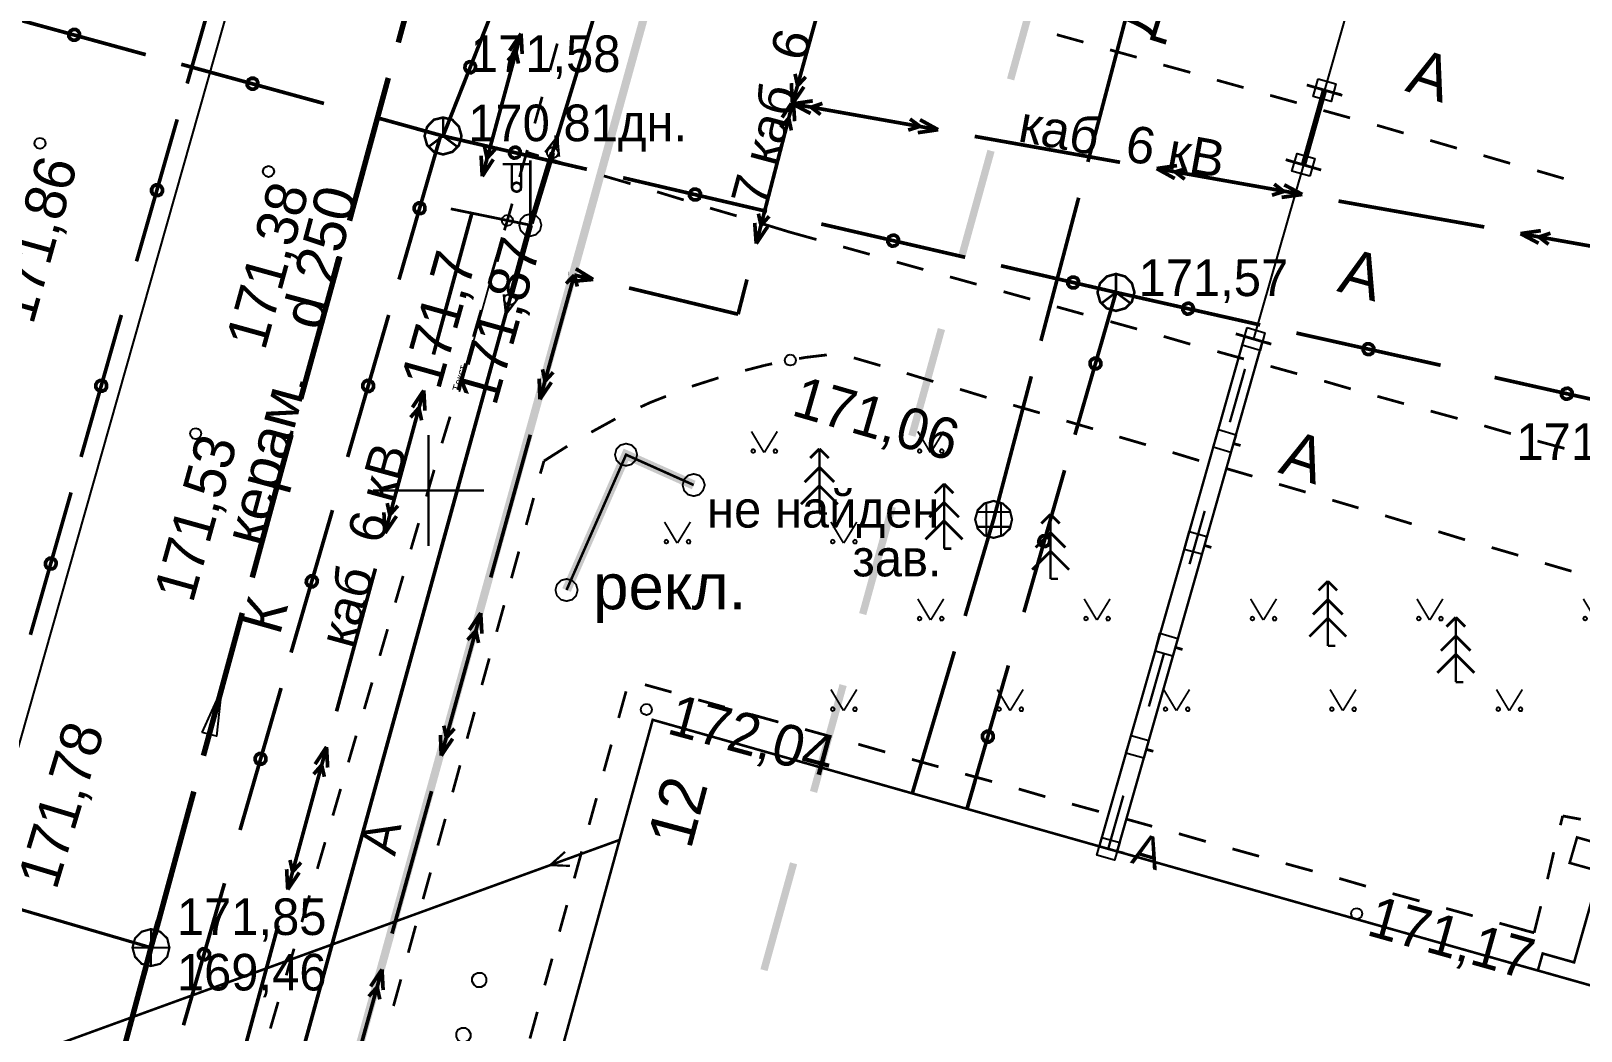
# Model space of a CAD drawing. Extents: x -2634 to -2115, y -2142 to -1393.
# Drawn here: x -2460.75 to -2418.83, y -1764.62 to -1737.57 of the extents above; entities that cross this region are included whole.
import ezdxf

# ---------------------------------------------------------------- set-up
doc = ezdxf.new("R2010")
doc.units = 0
doc.header["$MEASUREMENT"] = 0
for name, color, linetype in [('500_Дополн-Бордюры__п', 7, 'Continuous'), ('500_Дороги-Проезжие_ч', 7, 'Continuous'), ('500_Линии_-Линии_связ', 7, 'Continuous'), ('500_Линии_-ЛЭП_кабель', 7, 'Continuous'), ('500_Линии_-ЛЭП_провод', 7, 'Continuous'), ('500_Линии_-Смотровые_', 7, 'Continuous'), ('500_Линии_-Фонари_час', 7, 'Continuous'), ('500_Линии_-Электрокаб', 7, 'Continuous'), ('500_Объект-Опоры', 7, 'Continuous'), ('500_Огражд-Ограждения', 7, 'Continuous'), ('500_Растит-Газоны__са', 7, 'Continuous'), ('500_Растит-Лес_и_лесо', 7, 'Continuous'), ('500_Рельеф-Высотные_о', 7, 'Continuous'), ('500_Сооруж-Памятники_', 7, 'Continuous'), ('500_Строен-Здания', 7, 'Continuous'), ('500_Строен-Отмостка_з', 7, 'Continuous'), ('500_Трубоп-Канализаци', 7, 'Continuous'), ('500_Трубоп-Смотровые_', 7, 'Continuous'), ('500_Улицы-Улицы_и_их', 7, 'Continuous'), ('ЗАЯВКИ-Условные_з', 7, 'Continuous'), ('Красные_ли-Красные_ли', 7, 'Continuous'), ('Красные_ли-Линии_регу', 7, 'Continuous')]:
    doc.layers.add(name, color=color, linetype=linetype)
doc.styles.add('TARIAL', font='Arial')

# ---------------------------------------------------------------- blocks, each defined once
blk = doc.blocks.new('block_25')
at = {"layer": '500_Растит-Газоны__са', "color": 0, "const_width": 0.05}
for points in [[(2.35, 3.02), (2.69, 2.45)], [(2.7, 2.45), (3.05, 3.02)], [(0, 0.57), (0.34, 0)], [(0.35, 0), (0.7, 0.57)]]:
    blk.add_lwpolyline(points, dxfattribs=at)
for points in [[(2.4, 2.54), (2.42, 2.53), (2.44, 2.51), (2.45, 2.49), (2.44, 2.46), (2.42, 2.45), (2.4, 2.44), (2.37, 2.45), (2.36, 2.46), (2.35, 2.49), (2.36, 2.51), (2.37, 2.53)], [(3, 2.54), (3.02, 2.53), (3.04, 2.51), (3.05, 2.49), (3.04, 2.46), (3.02, 2.44), (3, 2.44), (2.97, 2.44), (2.96, 2.46), (2.95, 2.49), (2.96, 2.51), (2.97, 2.53)], [(0.05, 0.09), (0.07, 0.08), (0.09, 0.06), (0.1, 0.04), (0.09, 0.01), (0.07, 0), (0.05, -0.01), (0.02, 0), (0.01, 0.01), (0, 0.04), (0.01, 0.06), (0.02, 0.08)], [(0.65, 0.09), (0.68, 0.08), (0.69, 0.06), (0.7, 0.04), (0.69, 0.01), (0.68, -0.01), (0.65, -0.01), (0.63, -0.01), (0.61, 0.01), (0.6, 0.04), (0.61, 0.06), (0.63, 0.08)]]:
    blk.add_lwpolyline(points, close=True, dxfattribs=at)

msp = doc.modelspace()

# ---------------------------------------------------------------- linework, layer by layer
at = {"layer": '500_Дополн-Бордюры__п', "color": 1}
for points, const_width in [([(-2446.52, -1737.91), (-2446.72, -1738.63)], 0.075), ([(-2432.29, -1737.87), (-2433.01, -1737.67)], 0.075), ([(-2430.85, -1738.28), (-2431.57, -1738.08)], 0.075), ([(-2429.4, -1738.69), (-2430.13, -1738.49)], 0.075), ([(-2427.96, -1739.1), (-2428.68, -1738.9)], 0.075), ([(-2426.52, -1739.51), (-2427.24, -1739.31)], 0.075), ([(-2446.93, -1739.35), (-2447.13, -1740.07)], 0.075), ([(-2425.08, -1739.92), (-2425.8, -1739.72)], 0.075), ([(-2423.63, -1740.33), (-2424.35, -1740.12)], 0.075), ([(-2422.19, -1740.74), (-2422.91, -1740.53)], 0.075), ([(-2447.33, -1740.79), (-2447.54, -1741.52)], 0.075), ([(-2447.35, -1740.85), (-2447.02, -1740.95)], 0.075), ([(-2420.75, -1741.15), (-2421.47, -1740.94)], 0.075), ([(-2445.97, -1741.27), (-2446.69, -1741.05)], 0.075), ([(-2419.3, -1741.56), (-2420.02, -1741.35)], 0.075), ([(-2444.54, -1741.7), (-2445.26, -1741.49)], 0.075), ([(-2447.74, -1742.24), (-2447.87, -1742.69)], 0.075), ([(-2443.1, -1742.14), (-2443.82, -1741.92)], 0.075), ([(-2441.67, -1742.57), (-2442.39, -1742.36)], 0.075), ([(-2447.87, -1742.69), (-2447.95, -1742.96)], 0.075), ([(-2440.23, -1743.01), (-2440.95, -1742.79)], 0.075), ([(-2440.23, -1743.01), (-2439.51, -1743.21)], 0.075), ([(-2438.79, -1743.41), (-2438.07, -1743.61)], 0.075), ([(-2448.16, -1743.68), (-2448.37, -1744.4)], 0.075), ([(-2437.34, -1743.82), (-2436.62, -1744.02)], 0.075), ([(-2435.9, -1744.22), (-2435.18, -1744.42)], 0.075), ([(-2434.45, -1744.62), (-2433.73, -1744.82)], 0.075), ([(-2448.58, -1745.12), (-2448.79, -1745.84)], 0.075), ([(-2433.01, -1745.03), (-2432.29, -1745.23)], 0.075), ([(-2431.56, -1745.43), (-2430.84, -1745.63)], 0.075), ([(-2430.12, -1745.83), (-2429.4, -1746.04)], 0.075), ([(-2439.98, -1746.43), (-2439.82, -1746.4)], 0.075), ([(-2439.82, -1746.4), (-2439.23, -1746.33)], 0.075), ([(-2438.5, -1746.41), (-2437.78, -1746.62)], 0.075), ([(-2428.67, -1746.24), (-2427.95, -1746.44)], 0.075), ([(-2449, -1746.56), (-2449.21, -1747.28)], 0.075), ([(-2441.44, -1746.75), (-2440.9, -1746.61)], 0.075), ([(-2440.9, -1746.61), (-2440.71, -1746.57)], 0.075), ([(-2437.07, -1746.83), (-2436.35, -1747.05)], 0.075), ([(-2427.23, -1746.64), (-2426.51, -1746.84)], 0.075), ([(-2442.88, -1747.18), (-2442.16, -1746.95)], 0.075), ([(-2435.63, -1747.26), (-2434.91, -1747.48)], 0.075), ([(-2425.78, -1747.04), (-2425.06, -1747.25)], 0.075), ([(-2444.27, -1747.74), (-2444.01, -1747.62)], 0.075), ([(-2444.01, -1747.62), (-2443.58, -1747.45)], 0.075), ([(-2434.19, -1747.69), (-2433.47, -1747.9)], 0.075), ([(-2424.34, -1747.45), (-2423.62, -1747.65)], 0.075), ([(-2449.42, -1748), (-2449.64, -1748.72)], 0.075), ([(-2445.6, -1748.42), (-2445, -1748.09)], 0.075), ([(-2445, -1748.09), (-2444.95, -1748.06)], 0.075), ([(-2422.9, -1747.85), (-2422.17, -1748.05)], 0.075), ([(-2432.75, -1748.12), (-2432.03, -1748.33)], 0.075), ([(-2421.45, -1748.25), (-2420.73, -1748.46)], 0.075), ([(-2446.88, -1749.2), (-2446.25, -1748.8)], 0.075), ([(-2431.32, -1748.55), (-2430.6, -1748.76)], 0.075), ([(-2420.01, -1748.66), (-2419.28, -1748.86)], 0.075), ([(-2446.88, -1749.2), (-2446.98, -1749.54)], 0.075), ([(-2446.96, -1749.48), (-2446.88, -1749.2)], 0.075), ([(-2446.27, -1752.69), (-2444.66, -1749.03), (-2442.83, -1749.85)], 0.07), ([(-2429.88, -1748.97), (-2429.16, -1749.19)], 0.075), ([(-2449.85, -1749.44), (-2450.06, -1750.16)], 0.075), ([(-2428.44, -1749.4), (-2427.72, -1749.61)], 0.075), ([(-2447.36, -1750.93), (-2447.16, -1750.2)], 0.075), ([(-2427, -1749.83), (-2426.28, -1750.04)], 0.075), ([(-2425.56, -1750.26), (-2424.85, -1750.47)], 0.075), ([(-2450.27, -1750.88), (-2450.48, -1751.59)], 0.075), ([(-2424.13, -1750.68), (-2423.41, -1750.9)], 0.075), ([(-2422.69, -1751.11), (-2421.97, -1751.33)], 0.075), ([(-2447.76, -1752.37), (-2447.56, -1751.65)], 0.075), ([(-2421.25, -1751.54), (-2420.53, -1751.75)], 0.075), ([(-2450.69, -1752.31), (-2450.9, -1753.03)], 0.075), ([(-2419.81, -1751.97), (-2419.09, -1752.18)], 0.075), ([(-2448.16, -1753.82), (-2447.96, -1753.1)], 0.075), ([(-2451.11, -1753.75), (-2451.32, -1754.47)], 0.075), ([(-2448.56, -1755.26), (-2448.36, -1754.54)], 0.075), ([(-2451.53, -1755.19), (-2451.74, -1755.91)], 0.075), ([(-2444.86, -1756.15), (-2444.66, -1755.43)], 0.075), ([(-2444.15, -1755.25), (-2443.43, -1755.45)], 0.075), ([(-2442.71, -1755.66), (-2441.99, -1755.86)], 0.075), ([(-2448.96, -1756.71), (-2448.76, -1755.99)], 0.075), ([(-2441.26, -1756.06), (-2440.54, -1756.26)], 0.075), ([(-2439.82, -1756.46), (-2439.1, -1756.66)], 0.075), ([(-2451.96, -1756.63), (-2452.17, -1757.35)], 0.075), ([(-2445.26, -1757.59), (-2445.06, -1756.87)], 0.075), ([(-2438.38, -1756.86), (-2437.65, -1757.07)], 0.075), ([(-2436.93, -1757.27), (-2436.21, -1757.47)], 0.075), ([(-2449.35, -1758.16), (-2449.15, -1757.43)], 0.075), ([(-2435.49, -1757.67), (-2434.76, -1757.87)], 0.075), ([(-2452.38, -1758.07), (-2452.59, -1758.79)], 0.075), ([(-2434.04, -1758.07), (-2433.32, -1758.28)], 0.075), ([(-2445.66, -1759.04), (-2445.46, -1758.32)], 0.075), ([(-2432.6, -1758.48), (-2431.87, -1758.68)], 0.075), ([(-2449.75, -1759.6), (-2449.55, -1758.88)], 0.075), ([(-2431.15, -1758.88), (-2430.43, -1759.08)], 0.075), ([(-2419.39, -1759.05), (-2419.33, -1758.8)], 0.075), ([(-2419.33, -1758.8), (-2418.84, -1758.89)], 0.075), ([(-2429.71, -1759.28), (-2428.98, -1759.49)], 0.075), ([(-2452.8, -1759.51), (-2453.01, -1760.23)], 0.075), ([(-2446.06, -1760.49), (-2445.86, -1759.76)], 0.075), ([(-2428.26, -1759.69), (-2427.54, -1759.89)], 0.075), ([(-2419.74, -1760.51), (-2419.57, -1759.78)], 0.075), ([(-2426.82, -1760.09), (-2426.09, -1760.29)], 0.075), ([(-2450.15, -1761.05), (-2449.95, -1760.33)], 0.075), ([(-2425.37, -1760.49), (-2424.65, -1760.7)], 0.075), ([(-2453.22, -1760.95), (-2453.43, -1761.67)], 0.075), ([(-2423.93, -1760.9), (-2423.2, -1761.1)], 0.075), ([(-2446.46, -1761.93), (-2446.26, -1761.21)], 0.075), ([(-2422.48, -1761.3), (-2421.76, -1761.5)], 0.075), ([(-2420.1, -1761.96), (-2419.92, -1761.24)], 0.075), ([(-2450.55, -1762.5), (-2450.35, -1761.77)], 0.075), ([(-2421.04, -1761.7), (-2420.32, -1761.9)], 0.075), ([(-2420.1, -1761.96), (-2420.44, -1761.87)], 0.075), ([(-2453.64, -1762.39), (-2453.85, -1763.11)], 0.075), ([(-2446.86, -1763.38), (-2446.66, -1762.66)], 0.075), ([(-2450.95, -1763.94), (-2450.75, -1763.22)], 0.075), ([(-2454.07, -1763.83), (-2454.28, -1764.55)], 0.075), ([(-2447.26, -1764.82), (-2447.06, -1764.1)], 0.075)]:
    msp.add_lwpolyline(points, dxfattribs=dict(at, const_width=const_width))
at = {"layer": '500_Линии_-Линии_связ', "color": 6}
for points in [[(-2437.24, -1710.07), (-2447.25, -1742.82)], [(-2447.25, -1742.82), (-2457.39, -1779.61)]]:
    msp.add_lwpolyline(points, dxfattribs=at)
at = {"layer": '500_Линии_-Линии_связ', "color": 0}
for points, const_width in [([(-2455.43, -1735.15), (-2456.53, -1738.99)], 0.1), ([(-2449.61, -1740.41), (-2448.14, -1736.69)], 0.1), ([(-2461.51, -1737.15), (-2457.65, -1738.21)], 0.1), ([(-2456.69, -1738.47), (-2452.83, -1739.53)], 0.1), ([(-2456.8, -1739.96), (-2457.9, -1743.8)], 0.1), ([(-2451.38, -1739.92), (-2449.61, -1740.41)], 0.1), ([(-2449.69, -1740.45), (-2450.8, -1744.29)], 0.1), ([(-2449.61, -1740.41), (-2450.34, -1740.21)], 0.1), ([(-2449.61, -1740.41), (-2445.72, -1741.31)], 0.1), ([(-2447.23, -1742.77), (-2446.65, -1740.86)], 0.15), ([(-2444.74, -1741.54), (-2440.85, -1742.45)], 0.1), ([(-2447.25, -1742.82), (-2447.78, -1744.75)], 0.15), ([(-2439.38, -1742.79), (-2435.49, -1743.69)], 0.1), ([(-2434.52, -1743.92), (-2431.41, -1744.64)], 0.1), ([(-2431.41, -1744.64), (-2432.52, -1748.49)], 0.1), ([(-2431.41, -1744.64), (-2432.14, -1744.47)], 0.1), ([(-2431.41, -1744.64), (-2427.51, -1745.52)], 0.1), ([(-2458.31, -1745.25), (-2459.4, -1749.09)], 0.1), ([(-2451.08, -1745.25), (-2452.19, -1749.09)], 0.1), ([(-2426.53, -1745.74), (-2422.63, -1746.61)], 0.1), ([(-2421.17, -1746.94), (-2417.26, -1747.82)], 0.1), ([(-2432.8, -1749.45), (-2433.9, -1753.29)], 0.1), ([(-2459.67, -1750.05), (-2460.77, -1753.9)], 0.1), ([(-2452.6, -1750.53), (-2453.72, -1754.38)], 0.1), ([(-2434.32, -1754.73), (-2435.43, -1758.57)], 0.1), ([(-2453.99, -1755.34), (-2455.1, -1759.18)], 0.1), ([(-2435.44, -1758.61), (-2435.23, -1757.89)], 0.1), ([(-2455.52, -1760.62), (-2456.63, -1764.46)], 0.1)]:
    msp.add_lwpolyline(points, dxfattribs=dict(at, const_width=const_width))
at = {"layer": '500_Линии_-Линии_связ', "color": 0, "const_width": 0.1}
for points in [[(-2459.54, -1737.53), (-2459.48, -1737.57), (-2459.44, -1737.64), (-2459.44, -1737.72), (-2459.48, -1737.78), (-2459.55, -1737.82), (-2459.62, -1737.82), (-2459.69, -1737.78), (-2459.73, -1737.72), (-2459.73, -1737.64), (-2459.69, -1737.57), (-2459.62, -1737.53)], [(-2449.01, -1738.49), (-2448.97, -1738.43), (-2448.9, -1738.4), (-2448.82, -1738.41), (-2448.76, -1738.45), (-2448.73, -1738.52), (-2448.74, -1738.6), (-2448.78, -1738.66), (-2448.85, -1738.7), (-2448.93, -1738.69), (-2448.99, -1738.64), (-2449.02, -1738.57)], [(-2454.72, -1738.85), (-2454.65, -1738.89), (-2454.62, -1738.96), (-2454.62, -1739.04), (-2454.65, -1739.1), (-2454.72, -1739.14), (-2454.8, -1739.14), (-2454.87, -1739.1), (-2454.91, -1739.04), (-2454.91, -1738.96), (-2454.87, -1738.89), (-2454.8, -1738.85)], [(-2447.63, -1740.71), (-2447.56, -1740.75), (-2447.52, -1740.82), (-2447.52, -1740.89), (-2447.55, -1740.96), (-2447.62, -1741), (-2447.7, -1741.01), (-2447.77, -1740.97), (-2447.81, -1740.9), (-2447.81, -1740.83), (-2447.77, -1740.76), (-2447.71, -1740.72)], [(-2457.2, -1741.92), (-2457.24, -1741.99), (-2457.31, -1742.02), (-2457.39, -1742.02), (-2457.46, -1741.98), (-2457.49, -1741.92), (-2457.49, -1741.84), (-2457.45, -1741.77), (-2457.38, -1741.73), (-2457.31, -1741.73), (-2457.24, -1741.77), (-2457.2, -1741.84)], [(-2450.1, -1742.41), (-2450.14, -1742.48), (-2450.21, -1742.51), (-2450.28, -1742.51), (-2450.35, -1742.47), (-2450.39, -1742.4), (-2450.39, -1742.33), (-2450.35, -1742.26), (-2450.28, -1742.22), (-2450.2, -1742.22), (-2450.13, -1742.26), (-2450.1, -1742.33)], [(-2442.76, -1741.85), (-2442.69, -1741.88), (-2442.65, -1741.95), (-2442.65, -1742.03), (-2442.68, -1742.1), (-2442.75, -1742.14), (-2442.83, -1742.14), (-2442.9, -1742.1), (-2442.94, -1742.04), (-2442.94, -1741.96), (-2442.9, -1741.89), (-2442.84, -1741.85)], [(-2437.4, -1743.09), (-2437.33, -1743.13), (-2437.29, -1743.2), (-2437.29, -1743.27), (-2437.33, -1743.34), (-2437.39, -1743.38), (-2437.47, -1743.39), (-2437.54, -1743.35), (-2437.58, -1743.28), (-2437.58, -1743.21), (-2437.55, -1743.14), (-2437.48, -1743.1)], [(-2432.53, -1744.23), (-2432.46, -1744.26), (-2432.42, -1744.33), (-2432.42, -1744.41), (-2432.46, -1744.48), (-2432.52, -1744.52), (-2432.6, -1744.52), (-2432.67, -1744.48), (-2432.71, -1744.42), (-2432.71, -1744.34), (-2432.68, -1744.27), (-2432.61, -1744.23)], [(-2429.43, -1744.93), (-2429.36, -1744.97), (-2429.32, -1745.04), (-2429.31, -1745.11), (-2429.35, -1745.18), (-2429.42, -1745.22), (-2429.49, -1745.23), (-2429.56, -1745.19), (-2429.6, -1745.12), (-2429.61, -1745.05), (-2429.57, -1744.98), (-2429.5, -1744.94)], [(-2424.55, -1746.03), (-2424.48, -1746.07), (-2424.44, -1746.13), (-2424.44, -1746.21), (-2424.47, -1746.28), (-2424.54, -1746.32), (-2424.61, -1746.32), (-2424.68, -1746.29), (-2424.72, -1746.22), (-2424.73, -1746.14), (-2424.69, -1746.07), (-2424.63, -1746.03)], [(-2431.82, -1746.61), (-2431.86, -1746.67), (-2431.93, -1746.71), (-2432.01, -1746.71), (-2432.07, -1746.67), (-2432.11, -1746.6), (-2432.11, -1746.52), (-2432.07, -1746.46), (-2432, -1746.42), (-2431.92, -1746.42), (-2431.86, -1746.46), (-2431.82, -1746.53)], [(-2458.71, -1747.21), (-2458.75, -1747.28), (-2458.82, -1747.31), (-2458.89, -1747.31), (-2458.96, -1747.27), (-2459, -1747.21), (-2459, -1747.13), (-2458.96, -1747.06), (-2458.89, -1747.02), (-2458.81, -1747.02), (-2458.74, -1747.06), (-2458.71, -1747.13)], [(-2451.49, -1747.21), (-2451.53, -1747.28), (-2451.6, -1747.32), (-2451.67, -1747.31), (-2451.74, -1747.27), (-2451.78, -1747.21), (-2451.78, -1747.13), (-2451.74, -1747.06), (-2451.67, -1747.02), (-2451.59, -1747.03), (-2451.52, -1747.07), (-2451.49, -1747.13)], [(-2419.18, -1747.23), (-2419.11, -1747.27), (-2419.07, -1747.34), (-2419.07, -1747.41), (-2419.1, -1747.48), (-2419.17, -1747.52), (-2419.25, -1747.53), (-2419.32, -1747.49), (-2419.36, -1747.43), (-2419.36, -1747.35), (-2419.33, -1747.28), (-2419.26, -1747.24)], [(-2433.21, -1751.41), (-2433.25, -1751.48), (-2433.31, -1751.51), (-2433.39, -1751.51), (-2433.46, -1751.47), (-2433.5, -1751.4), (-2433.49, -1751.33), (-2433.45, -1751.26), (-2433.39, -1751.22), (-2433.31, -1751.22), (-2433.24, -1751.26), (-2433.2, -1751.33)], [(-2460.08, -1752.02), (-2460.12, -1752.09), (-2460.18, -1752.12), (-2460.26, -1752.12), (-2460.33, -1752.08), (-2460.36, -1752.02), (-2460.36, -1751.94), (-2460.32, -1751.87), (-2460.26, -1751.83), (-2460.18, -1751.83), (-2460.11, -1751.87), (-2460.07, -1751.94)], [(-2453.02, -1752.5), (-2453.06, -1752.56), (-2453.12, -1752.6), (-2453.2, -1752.6), (-2453.27, -1752.56), (-2453.31, -1752.49), (-2453.3, -1752.41), (-2453.26, -1752.35), (-2453.2, -1752.31), (-2453.12, -1752.31), (-2453.05, -1752.35), (-2453.01, -1752.42)], [(-2434.73, -1756.69), (-2434.77, -1756.76), (-2434.84, -1756.8), (-2434.91, -1756.8), (-2434.98, -1756.76), (-2435.02, -1756.69), (-2435.02, -1756.61), (-2434.98, -1756.55), (-2434.91, -1756.51), (-2434.83, -1756.51), (-2434.76, -1756.55), (-2434.73, -1756.62)], [(-2454.4, -1757.3), (-2454.45, -1757.37), (-2454.51, -1757.4), (-2454.59, -1757.4), (-2454.66, -1757.36), (-2454.69, -1757.29), (-2454.69, -1757.22), (-2454.65, -1757.15), (-2454.58, -1757.11), (-2454.51, -1757.11), (-2454.44, -1757.15), (-2454.4, -1757.22)], [(-2455.93, -1762.58), (-2455.97, -1762.65), (-2456.04, -1762.69), (-2456.12, -1762.68), (-2456.19, -1762.64), (-2456.22, -1762.58), (-2456.22, -1762.5), (-2456.18, -1762.43), (-2456.11, -1762.39), (-2456.04, -1762.4), (-2455.97, -1762.44), (-2455.93, -1762.5)]]:
    msp.add_lwpolyline(points, close=True, dxfattribs=at)
at = {"layer": '500_Линии_-Линии_связ', "color": 0}
for points in [[(-2446.79, -1740.82), (-2446.75, -1740.75), (-2446.68, -1740.71), (-2446.6, -1740.72), (-2446.54, -1740.76), (-2446.5, -1740.83), (-2446.5, -1740.9), (-2446.54, -1740.97), (-2446.61, -1741.01), (-2446.69, -1741), (-2446.76, -1740.96), (-2446.79, -1740.89)], [(-2447.64, -1744.88), (-2447.69, -1744.94), (-2447.76, -1744.98), (-2447.84, -1744.98), (-2447.91, -1744.94), (-2447.96, -1744.87), (-2447.96, -1744.79), (-2447.92, -1744.72), (-2447.84, -1744.69), (-2447.76, -1744.69), (-2447.69, -1744.73), (-2447.65, -1744.8)]]:
    msp.add_lwpolyline(points, close=True, dxfattribs=at)
at = {"layer": '500_Линии_-ЛЭП_кабель', "color": 2, "const_width": 0.1}
for points in [[(-2447.25, -1742.82), (-2437.24, -1710.07)], [(-2447.25, -1742.82), (-2457.39, -1779.61)]]:
    msp.add_lwpolyline(points, dxfattribs=at)
at = {"layer": '500_Линии_-ЛЭП_кабель', "color": 0, "const_width": 0.06}
for points in [[(-2447.25, -1742.82), (-2446.52, -1740.43)], [(-2446.85, -1740.85), (-2446.52, -1740.43)], [(-2446.47, -1740.97), (-2446.52, -1740.43)], [(-2447.25, -1742.82), (-2447.91, -1745.23)], [(-2447.97, -1744.69), (-2447.91, -1745.23)], [(-2447.58, -1744.8), (-2447.91, -1745.23)]]:
    msp.add_lwpolyline(points, dxfattribs=at)
at = {"layer": '500_Линии_-ЛЭП_провод', "color": 253, "const_width": 0.07}
msp.add_lwpolyline([(-2481.79, -1772.89), (-2444.84, -1759.45)], dxfattribs=at)
at = {"layer": '500_Линии_-ЛЭП_провод', "color": 0, "const_width": 0.06}
for points in [[(-2444.84, -1759.45), (-2446.71, -1760.13)], [(-2446.31, -1759.77), (-2446.71, -1760.13)], [(-2446.18, -1760.15), (-2446.71, -1760.13)]]:
    msp.add_lwpolyline(points, dxfattribs=at)
at = {"layer": '500_Линии_-Смотровые_', "color": 0, "const_width": 0.07}
for points in [[(-2449.61, -1739.91), (-2449.36, -1739.97), (-2449.18, -1740.16), (-2449.11, -1740.41), (-2449.18, -1740.66), (-2449.36, -1740.84), (-2449.61, -1740.91), (-2449.86, -1740.84), (-2450.04, -1740.66), (-2450.11, -1740.41), (-2450.04, -1740.16), (-2449.86, -1739.97)], [(-2449.61, -1740.36), (-2449.61, -1740.36), (-2449.61, -1740.36), (-2449.61, -1740.36), (-2449.61, -1740.36), (-2449.61, -1740.36), (-2449.61, -1740.36), (-2449.61, -1740.36), (-2449.61, -1740.36), (-2449.61, -1740.36), (-2449.61, -1740.36), (-2449.61, -1740.36)], [(-2431.41, -1744.14), (-2431.16, -1744.21), (-2430.98, -1744.39), (-2430.91, -1744.64), (-2430.98, -1744.89), (-2431.16, -1745.07), (-2431.41, -1745.14), (-2431.66, -1745.07), (-2431.84, -1744.89), (-2431.91, -1744.64), (-2431.84, -1744.39), (-2431.66, -1744.21)], [(-2431.41, -1744.59), (-2431.41, -1744.59), (-2431.41, -1744.59), (-2431.41, -1744.59), (-2431.41, -1744.59), (-2431.41, -1744.59), (-2431.41, -1744.59), (-2431.41, -1744.59), (-2431.41, -1744.59), (-2431.41, -1744.59), (-2431.41, -1744.59), (-2431.41, -1744.59)]]:
    msp.add_lwpolyline(points, close=True, dxfattribs=at)
at = {"layer": '500_Линии_-Смотровые_', "color": 0, "const_width": 0.065}
for points in [[(-2449.61, -1739.91), (-2449.61, -1740.41)], [(-2450.01, -1740.71), (-2449.61, -1740.41)], [(-2449.61, -1740.41), (-2449.21, -1740.71)], [(-2431.41, -1744.14), (-2431.41, -1744.64)], [(-2431.81, -1744.94), (-2431.41, -1744.64)], [(-2431.41, -1744.64), (-2431.01, -1744.94)]]:
    msp.add_lwpolyline(points, dxfattribs=at)
at = {"layer": '500_Линии_-Фонари_час', "color": 0, "const_width": 0.065}
for points in [[(-2448, -1741.17), (-2447.25, -1741.17)], [(-2447.75, -1741.82), (-2447.75, -1741.17)], [(-2447.5, -1741.82), (-2447.5, -1741.17)], [(-2447.25, -1742.82), (-2447.25, -1741.07)], [(-2447.75, -1741.79), (-2447.75, -1741.67)], [(-2447.75, -1741.79), (-2447.75, -1741.67)], [(-2447.5, -1741.79), (-2447.5, -1741.67)], [(-2447.5, -1741.77), (-2447.5, -1741.77)]]:
    msp.add_lwpolyline(points, dxfattribs=at)
at = {"layer": '500_Линии_-Фонари_час', "color": 0, "const_width": 0.07}
msp.add_lwpolyline([(-2447.75, -1741.79), (-2447.73, -1741.73), (-2447.68, -1741.69), (-2447.62, -1741.67), (-2447.56, -1741.69), (-2447.51, -1741.73), (-2447.5, -1741.79), (-2447.51, -1741.86), (-2447.56, -1741.9), (-2447.62, -1741.92), (-2447.68, -1741.9), (-2447.73, -1741.86)], close=True, dxfattribs=at)
at = {"layer": '500_Линии_-Электрокаб', "color": 12, "const_width": 0.1}
for points in [[(-2440.16, -1739.54), (-2439.09, -1735.68)], [(-2447.5, -1737.64), (-2448.55, -1741.5)], [(-2447.5, -1737.64), (-2447.81, -1738.1)], [(-2447.5, -1737.64), (-2447.47, -1738.19)], [(-2447.64, -1738.13), (-2447.86, -1738.37)], [(-2447.64, -1738.13), (-2447.57, -1738.45)], [(-2440.02, -1739.05), (-2440.09, -1738.73)], [(-2440.02, -1739.05), (-2439.8, -1738.81)], [(-2440.16, -1739.54), (-2440.19, -1738.98)], [(-2440.16, -1739.54), (-2439.85, -1739.08)], [(-2441.14, -1743.32), (-2440.16, -1739.54)], [(-2440.44, -1739.91), (-2440.19, -1739.53)], [(-2440.16, -1739.54), (-2439.61, -1739.46)], [(-2440.16, -1739.54), (-2436.22, -1740.24)], [(-2440.16, -1739.54), (-2439.67, -1739.8)], [(-2440.1, -1740.01), (-2440.13, -1739.55)], [(-2439.66, -1739.63), (-2439.4, -1739.83)], [(-2439.65, -1739.63), (-2439.35, -1739.53)], [(-2440.48, -1740.18), (-2440.26, -1739.93)], [(-2440.19, -1740.26), (-2440.26, -1739.93)], [(-2437.03, -1740.25), (-2436.71, -1740.15)], [(-2436.98, -1739.95), (-2436.71, -1740.15)], [(-2436.71, -1739.97), (-2436.22, -1740.24)], [(-2436.77, -1740.32), (-2436.22, -1740.24)], [(-2435.23, -1740.42), (-2431.3, -1741.12)], [(-2448.58, -1740.94), (-2448.55, -1741.5)], [(-2448.49, -1740.69), (-2448.42, -1741.01)], [(-2448.2, -1740.77), (-2448.42, -1741.01)], [(-2448.25, -1741.04), (-2448.55, -1741.5)], [(-2430.31, -1741.29), (-2429.76, -1741.21)], [(-2430.31, -1741.29), (-2426.37, -1741.99)], [(-2430.31, -1741.29), (-2429.82, -1741.56)], [(-2429.81, -1741.38), (-2429.5, -1741.29)], [(-2429.81, -1741.38), (-2429.55, -1741.58)], [(-2427.13, -1741.71), (-2426.87, -1741.91)], [(-2426.86, -1741.73), (-2426.37, -1741.99)], [(-2427.19, -1742.01), (-2426.87, -1741.91)], [(-2426.93, -1742.07), (-2426.37, -1741.99)], [(-2425.39, -1742.17), (-2421.45, -1742.87)], [(-2448.82, -1742.46), (-2449.87, -1746.32)], [(-2441.01, -1742.83), (-2441.08, -1742.51)], [(-2441.01, -1742.83), (-2440.79, -1742.58)], [(-2441.14, -1743.32), (-2441.18, -1742.76)], [(-2441.14, -1743.32), (-2440.83, -1742.86)], [(-2420.47, -1743.05), (-2419.92, -1742.97)], [(-2420.47, -1743.05), (-2416.53, -1743.75)], [(-2420.47, -1743.05), (-2419.98, -1743.31)], [(-2419.97, -1743.14), (-2419.66, -1743.04)], [(-2419.97, -1743.14), (-2419.71, -1743.34)], [(-2446.99, -1747.53), (-2446.06, -1744.17)], [(-2446.28, -1744.4), (-2446.06, -1744.17)], [(-2446.23, -1744.13), (-2446.22, -1744.13)], [(-2446.1, -1744.34), (-2445.55, -1744.29)], [(-2446.06, -1744.17), (-2445.55, -1744.29)], [(-2446.06, -1744.18), (-2446.04, -1744.18)], [(-2446.05, -1744.16), (-2446.04, -1744.18)], [(-2445.98, -1744.48), (-2446.05, -1744.18)], [(-2446.02, -1744), (-2445.55, -1744.29)], [(-2445.89, -1744.23), (-2445.89, -1744.22)], [(-2441.63, -1745.23), (-2441.39, -1744.29)], [(-2444.58, -1744.52), (-2441.63, -1745.23)], [(-2446.85, -1747.04), (-2446.92, -1746.72)], [(-2446.85, -1747.04), (-2446.63, -1746.8)], [(-2450.13, -1747.29), (-2451.18, -1751.15)], [(-2450.13, -1747.29), (-2450.44, -1747.75)], [(-2450.13, -1747.29), (-2450.1, -1747.84)], [(-2446.99, -1747.53), (-2447.01, -1746.97)], [(-2446.99, -1747.53), (-2446.68, -1747.07)], [(-2450.27, -1747.77), (-2450.49, -1748.02)], [(-2450.26, -1747.78), (-2450.19, -1748.1)], [(-2448.32, -1752.35), (-2447.25, -1748.49)], [(-2451.21, -1750.59), (-2451.18, -1751.15)], [(-2451.12, -1750.34), (-2451.05, -1750.66)], [(-2450.83, -1750.41), (-2451.05, -1750.66)], [(-2450.87, -1750.69), (-2451.18, -1751.15)], [(-2451.44, -1752.11), (-2452.49, -1755.97)], [(-2449.66, -1757.17), (-2448.59, -1753.31)], [(-2448.9, -1753.77), (-2448.59, -1753.31)], [(-2448.56, -1753.87), (-2448.59, -1753.31)], [(-2448.95, -1754.04), (-2448.72, -1753.79)], [(-2448.65, -1754.12), (-2448.72, -1753.79)], [(-2449.52, -1756.67), (-2449.59, -1756.36)], [(-2449.52, -1756.68), (-2449.3, -1756.44)], [(-2452.76, -1756.93), (-2453.07, -1757.4)], [(-2449.66, -1757.17), (-2449.68, -1756.61)], [(-2449.66, -1757.17), (-2449.35, -1756.71)], [(-2452.76, -1756.94), (-2453.81, -1760.79)], [(-2452.76, -1756.94), (-2452.73, -1757.49)], [(-2452.89, -1757.42), (-2453.11, -1757.67)], [(-2452.89, -1757.43), (-2452.82, -1757.74)], [(-2450.99, -1761.98), (-2449.92, -1758.13)], [(-2453.84, -1760.24), (-2453.81, -1760.79)], [(-2453.75, -1759.99), (-2453.68, -1760.31)], [(-2453.45, -1760.06), (-2453.68, -1760.31)], [(-2453.5, -1760.33), (-2453.81, -1760.79)], [(-2454.07, -1761.76), (-2455.1, -1765.55)], [(-2452.33, -1766.8), (-2451.26, -1762.95)], [(-2451.57, -1763.41), (-2451.26, -1762.95)], [(-2451.23, -1763.51), (-2451.26, -1762.95)], [(-2451.62, -1763.68), (-2451.39, -1763.43)], [(-2451.32, -1763.76), (-2451.39, -1763.43)]]:
    msp.add_lwpolyline(points, dxfattribs=at)
at = {"layer": '500_Линии_-Электрокаб', "color": 1, "const_width": 0.06}
msp.add_lwpolyline([(-2440.16, -1739.54), (-2440.28, -1740.02)], dxfattribs=at)
at = {"layer": '500_Объект-Опоры', "color": 0, "const_width": 0.075}
msp.add_lwpolyline([(-2447.25, -1742.82), (-2449.4, -1742.38)], dxfattribs=at)
at = {"layer": '500_Объект-Опоры', "color": 1, "const_width": 0.05}
for points in [[(-2447.25, -1742.52), (-2447.1, -1742.56), (-2446.99, -1742.67), (-2446.95, -1742.82), (-2446.99, -1742.97), (-2447.1, -1743.08), (-2447.25, -1743.12), (-2447.4, -1743.08), (-2447.51, -1742.97), (-2447.55, -1742.82), (-2447.51, -1742.67), (-2447.4, -1742.56)], [(-2444.66, -1748.73), (-2444.51, -1748.77), (-2444.4, -1748.88), (-2444.36, -1749.03), (-2444.4, -1749.18), (-2444.51, -1749.29), (-2444.66, -1749.33), (-2444.81, -1749.29), (-2444.92, -1749.18), (-2444.96, -1749.03), (-2444.92, -1748.88), (-2444.81, -1748.77)], [(-2442.83, -1749.55), (-2442.68, -1749.59), (-2442.58, -1749.7), (-2442.53, -1749.85), (-2442.58, -1750), (-2442.68, -1750.11), (-2442.83, -1750.15), (-2442.98, -1750.11), (-2443.09, -1750), (-2443.13, -1749.85), (-2443.09, -1749.7), (-2442.98, -1749.59)], [(-2446.27, -1752.39), (-2446.12, -1752.43), (-2446.01, -1752.54), (-2445.97, -1752.69), (-2446.01, -1752.84), (-2446.12, -1752.95), (-2446.27, -1752.99), (-2446.42, -1752.95), (-2446.53, -1752.84), (-2446.57, -1752.69), (-2446.53, -1752.54), (-2446.42, -1752.43)]]:
    msp.add_lwpolyline(points, close=True, dxfattribs=at)
at = {"layer": '500_Огражд-Ограждения', "color": 255}
for points in [[(-2425.22, -1737.24), (-2425.77, -1739.17)], [(-2426.34, -1741.19), (-2427.69, -1745.9)]]:
    msp.add_lwpolyline(points, dxfattribs=at)
at = {"layer": '500_Огражд-Ограждения', "color": 0}
for points, const_width in [([(-2426.34, -1741.19), (-2425.77, -1739.17)], 0.15), ([(-2425.29, -1739.31), (-2426.25, -1739.03)], 0.075), ([(-2425.33, -1739.29), (-2425.53, -1739.24)], 0.075), ([(-2426.82, -1741.05), (-2425.86, -1741.33)], 0.075), ([(-2426.78, -1741.06), (-2426.58, -1741.12)], 0.075), ([(-2429.66, -1751.93), (-2427.93, -1745.83)], 0.065), ([(-2429.18, -1752.06), (-2427.45, -1745.97)], 0.065), ([(-2427.21, -1746.04), (-2428.17, -1745.76)], 0.075), ([(-2427.25, -1746.02), (-2427.45, -1745.97)], 0.075), ([(-2428.33, -1748.15), (-2427.92, -1746.71)], 0.065), ([(-2428.04, -1748.78), (-2428.23, -1748.73)], 0.075), ([(-2429.42, -1751.99), (-2429.01, -1750.55)], 0.065), ([(-2428.83, -1751.54), (-2429.02, -1751.48)], 0.075), ([(-2431.86, -1759.62), (-2429.66, -1751.93)], 0.065), ([(-2431.38, -1759.76), (-2429.18, -1752.06)], 0.065), ([(-2430.52, -1755.84), (-2430.11, -1754.4)], 0.065), ([(-2429.61, -1754.3), (-2429.8, -1754.24)], 0.075), ([(-2430.4, -1757.05), (-2430.59, -1757)], 0.075), ([(-2431.62, -1759.69), (-2431.21, -1758.25)], 0.065), ([(-2431.18, -1759.81), (-2431.38, -1759.76)], 0.075)]:
    msp.add_lwpolyline(points, dxfattribs=dict(at, const_width=const_width))
for points in [[(-2425.94, -1738.86), (-2425.46, -1739), (-2425.59, -1739.48), (-2426.08, -1739.34)], [(-2426.17, -1741.5), (-2426.65, -1741.36), (-2426.51, -1740.88), (-2426.03, -1741.02)], [(-2427.86, -1745.59), (-2427.38, -1745.73), (-2427.51, -1746.21), (-2428, -1746.07)], [(-2428.64, -1748.35), (-2428.16, -1748.49), (-2428.3, -1748.97), (-2428.78, -1748.83)], [(-2429.43, -1751.11), (-2428.95, -1751.24), (-2429.09, -1751.72), (-2429.57, -1751.59)], [(-2430.22, -1753.86), (-2429.74, -1754), (-2429.87, -1754.48), (-2430.35, -1754.34)], [(-2431, -1756.62), (-2430.52, -1756.76), (-2430.66, -1757.24), (-2431.14, -1757.1)], [(-2431.79, -1759.38), (-2431.31, -1759.52), (-2431.45, -1760), (-2431.93, -1759.86)]]:
    msp.add_lwpolyline(points, close=True, dxfattribs=at)
at = {"layer": '500_Растит-Лес_и_лесо', "color": 94}
for points, const_width in [([(-2439.68, -1749.12), (-2439.43, -1748.87)], 0.075), ([(-2439.18, -1749.12), (-2439.43, -1748.87)], 0.075), ([(-2439.43, -1750.62), (-2439.43, -1748.87)], 0.065), ([(-2439.83, -1749.77), (-2439.43, -1749.37)], 0.075), ([(-2439.03, -1749.77), (-2439.43, -1749.37)], 0.075), ([(-2439.93, -1750.37), (-2439.43, -1749.87)], 0.075), ([(-2438.93, -1750.37), (-2439.43, -1749.87)], 0.075), ([(-2436.31, -1750.07), (-2436.06, -1749.82)], 0.075), ([(-2435.81, -1750.07), (-2436.06, -1749.82)], 0.075), ([(-2436.06, -1751.57), (-2436.06, -1749.82)], 0.065), ([(-2439.43, -1750.62), (-2439.43, -1750.42)], 0.065), ([(-2439.23, -1750.62), (-2439.43, -1750.62)], 0.065), ([(-2436.46, -1750.72), (-2436.06, -1750.32)], 0.075), ([(-2435.66, -1750.72), (-2436.06, -1750.32)], 0.075), ([(-2436.56, -1751.32), (-2436.06, -1750.82)], 0.075), ([(-2435.56, -1751.32), (-2436.06, -1750.82)], 0.075), ([(-2433.43, -1750.89), (-2433.18, -1750.64)], 0.075), ([(-2432.93, -1750.89), (-2433.18, -1750.64)], 0.075), ([(-2433.18, -1752.39), (-2433.18, -1750.64)], 0.065), ([(-2436.06, -1751.57), (-2436.06, -1751.37)], 0.065), ([(-2433.58, -1751.54), (-2433.18, -1751.14)], 0.075), ([(-2432.78, -1751.54), (-2433.18, -1751.14)], 0.075), ([(-2435.86, -1751.57), (-2436.06, -1751.57)], 0.065), ([(-2433.68, -1752.14), (-2433.18, -1751.64)], 0.075), ([(-2432.68, -1752.14), (-2433.18, -1751.64)], 0.075), ([(-2433.18, -1752.39), (-2433.18, -1752.19)], 0.065), ([(-2432.98, -1752.39), (-2433.18, -1752.39)], 0.065), ([(-2425.93, -1752.7), (-2425.68, -1752.45)], 0.075), ([(-2425.43, -1752.7), (-2425.68, -1752.45)], 0.075), ([(-2425.68, -1754.2), (-2425.68, -1752.45)], 0.065), ([(-2426.08, -1753.35), (-2425.68, -1752.95)], 0.075), ([(-2425.28, -1753.35), (-2425.68, -1752.95)], 0.075), ([(-2426.18, -1753.95), (-2425.68, -1753.45)], 0.075), ([(-2425.18, -1753.95), (-2425.68, -1753.45)], 0.075), ([(-2422.47, -1753.68), (-2422.22, -1753.43)], 0.075), ([(-2421.97, -1753.68), (-2422.22, -1753.43)], 0.075), ([(-2422.22, -1755.18), (-2422.22, -1753.43)], 0.065), ([(-2422.62, -1754.33), (-2422.22, -1753.93)], 0.075), ([(-2421.82, -1754.33), (-2422.22, -1753.93)], 0.075), ([(-2425.68, -1754.2), (-2425.68, -1754)], 0.065), ([(-2425.48, -1754.2), (-2425.68, -1754.2)], 0.065), ([(-2422.72, -1754.93), (-2422.22, -1754.43)], 0.075), ([(-2421.72, -1754.93), (-2422.22, -1754.43)], 0.075), ([(-2422.22, -1755.18), (-2422.22, -1754.98)], 0.065), ([(-2422.02, -1755.18), (-2422.22, -1755.18)], 0.065)]:
    msp.add_lwpolyline(points, dxfattribs=dict(at, const_width=const_width))
at = {"layer": '500_Растит-Лес_и_лесо', "color": 0}
for points in [[(-2448.44, -1763.29), (-2448.49, -1763.38), (-2448.58, -1763.43), (-2448.69, -1763.43), (-2448.77, -1763.37), (-2448.82, -1763.28), (-2448.82, -1763.18), (-2448.77, -1763.09), (-2448.68, -1763.04), (-2448.57, -1763.04), (-2448.49, -1763.1), (-2448.44, -1763.19)], [(-2448.87, -1764.78), (-2448.92, -1764.87), (-2449.01, -1764.92), (-2449.12, -1764.92), (-2449.2, -1764.86), (-2449.25, -1764.77), (-2449.25, -1764.67), (-2449.2, -1764.58), (-2449.11, -1764.53), (-2449.01, -1764.53), (-2448.92, -1764.59), (-2448.87, -1764.68)]]:
    msp.add_lwpolyline(points, close=True, dxfattribs=at)
at = {"layer": '500_Рельеф-Высотные_о', "color": 0}
for points in [[(-2460.51, -1740.46), (-2460.44, -1740.48), (-2460.38, -1740.53), (-2460.36, -1740.61), (-2460.38, -1740.68), (-2460.44, -1740.74), (-2460.51, -1740.76), (-2460.59, -1740.74), (-2460.64, -1740.68), (-2460.66, -1740.61), (-2460.64, -1740.53), (-2460.59, -1740.48)], [(-2454.33, -1741.22), (-2454.25, -1741.24), (-2454.2, -1741.29), (-2454.18, -1741.37), (-2454.2, -1741.44), (-2454.25, -1741.5), (-2454.33, -1741.52), (-2454.4, -1741.5), (-2454.46, -1741.44), (-2454.48, -1741.37), (-2454.46, -1741.29), (-2454.4, -1741.24)], [(-2447.87, -1742.54), (-2447.79, -1742.56), (-2447.74, -1742.62), (-2447.72, -1742.69), (-2447.74, -1742.77), (-2447.79, -1742.82), (-2447.87, -1742.84), (-2447.94, -1742.82), (-2448, -1742.77), (-2448.02, -1742.69), (-2448, -1742.62), (-2447.94, -1742.56)], [(-2440.22, -1746.32), (-2440.14, -1746.34), (-2440.09, -1746.4), (-2440.07, -1746.47), (-2440.09, -1746.55), (-2440.14, -1746.6), (-2440.22, -1746.62), (-2440.29, -1746.6), (-2440.35, -1746.55), (-2440.37, -1746.47), (-2440.35, -1746.4), (-2440.29, -1746.34)], [(-2456.3, -1748.31), (-2456.23, -1748.33), (-2456.17, -1748.38), (-2456.15, -1748.46), (-2456.17, -1748.53), (-2456.23, -1748.59), (-2456.3, -1748.61), (-2456.38, -1748.59), (-2456.43, -1748.53), (-2456.45, -1748.46), (-2456.43, -1748.38), (-2456.38, -1748.33)], [(-2444.11, -1755.77), (-2444.03, -1755.79), (-2443.98, -1755.85), (-2443.96, -1755.92), (-2443.98, -1756), (-2444.03, -1756.05), (-2444.11, -1756.07), (-2444.18, -1756.05), (-2444.24, -1756), (-2444.26, -1755.92), (-2444.24, -1755.85), (-2444.18, -1755.79)], [(-2424.9, -1761.29), (-2424.83, -1761.31), (-2424.77, -1761.37), (-2424.75, -1761.44), (-2424.77, -1761.52), (-2424.83, -1761.57), (-2424.9, -1761.59), (-2424.98, -1761.57), (-2425.03, -1761.52), (-2425.05, -1761.44), (-2425.03, -1761.37), (-2424.98, -1761.31)]]:
    msp.add_lwpolyline(points, close=True, dxfattribs=at)
at = {"layer": '500_Рельеф-Высотные_о', "color": 0, "const_width": 0.05}
msp.add_lwpolyline([(-2449.17, -1747.33), (-2448.04, -1743.29)], dxfattribs=at)
at = {"layer": '500_Сооруж-Памятники_', "color": 214, "const_width": 0.25}
msp.add_lwpolyline([(-2446.27, -1752.69), (-2444.66, -1749.03), (-2442.83, -1749.85)], dxfattribs=at)
at = {"layer": '500_Строен-Здания', "color": 0, "const_width": 0.07}
msp.add_lwpolyline([(-2414.59, -1764.51), (-2420, -1762.98), (-2420.36, -1762.88), (-2443.94, -1756.2), (-2468.31, -1844.6)], dxfattribs=at)
msp.add_lwpolyline([(-2420, -1762.98), (-2414.59, -1764.51), (-2413.57, -1760.9), (-2418.94, -1759.38), (-2419.14, -1760.07), (-2418.32, -1760.3), (-2419.02, -1762.76), (-2419.87, -1762.52)], close=True, dxfattribs=at)
at = {"layer": '500_Трубоп-Канализаци', "color": 34}
for points, const_width in [([(-2449.77, -1734.02), (-2450.82, -1737.88)], 0.15), ([(-2451.09, -1738.84), (-2452.14, -1742.7)], 0.15), ([(-2452.4, -1743.67), (-2453.46, -1747.52)], 0.15), ([(-2453.72, -1748.49), (-2454.77, -1752.35)], 0.15), ([(-2455.04, -1753.31), (-2456.09, -1757.17)], 0.15), ([(-2456.35, -1758.14), (-2457.4, -1762)], 0.15), ([(-2457.51, -1762.36), (-2461.34, -1761.24)], 0.085), ([(-2458.59, -1766.38), (-2457.55, -1762.52)], 0.15)]:
    msp.add_lwpolyline(points, dxfattribs=dict(at, const_width=const_width))
at = {"layer": '500_Трубоп-Канализаци', "color": 32}
for points, const_width in [([(-2432.17, -1741.11), (-2431.15, -1737.24)], 0.1), ([(-2433.44, -1745.95), (-2432.42, -1742.08)], 0.1), ([(-2434.72, -1750.78), (-2433.7, -1746.91)], 0.1), ([(-2435.49, -1753.39), (-2434.72, -1750.78)], 0.1), ([(-2434.72, -1750.78), (-2434.82, -1751.12)], 0.1), ([(-2436.92, -1758.19), (-2435.78, -1754.35)], 0.1), ([(-2457.51, -1762.36), (-2457.31, -1761.64)], 0.15), ([(-2457.51, -1762.36), (-2457.7, -1763.09)], 0.15)]:
    msp.add_lwpolyline(points, dxfattribs=dict(at, const_width=const_width))
at = {"layer": '500_Трубоп-Канализаци', "color": 0}
msp.add_lwpolyline([(-2456.12, -1756.54), (-2455.6, -1755.39), (-2455.74, -1756.64)], close=True, dxfattribs=at)
at = {"layer": '500_Трубоп-Смотровые_', "color": 0, "const_width": 0.06}
for points in [[(-2434.72, -1750.28), (-2434.47, -1750.35), (-2434.28, -1750.53), (-2434.22, -1750.78), (-2434.28, -1751.03), (-2434.47, -1751.21), (-2434.72, -1751.28), (-2434.97, -1751.21), (-2435.15, -1751.03), (-2435.22, -1750.78), (-2435.15, -1750.53), (-2434.97, -1750.35)], [(-2457.51, -1761.86), (-2457.26, -1761.93), (-2457.07, -1762.11), (-2457.01, -1762.36), (-2457.07, -1762.61), (-2457.26, -1762.8), (-2457.51, -1762.86), (-2457.76, -1762.8), (-2457.94, -1762.61), (-2458.01, -1762.36), (-2457.94, -1762.11), (-2457.76, -1761.93)]]:
    msp.add_lwpolyline(points, close=True, dxfattribs=at)
at = {"layer": '500_Трубоп-Смотровые_', "color": 0, "const_width": 0.055}
for points in [[(-2435.17, -1750.58), (-2434.27, -1750.58)], [(-2434.92, -1751.23), (-2434.92, -1750.33)], [(-2434.52, -1751.23), (-2434.52, -1750.33)], [(-2435.17, -1750.98), (-2434.27, -1750.98)], [(-2457.51, -1762.86), (-2457.51, -1761.86)], [(-2458.01, -1762.36), (-2457.01, -1762.36)]]:
    msp.add_lwpolyline(points, dxfattribs=at)
at = {"layer": '500_Трубоп-Смотровые_', "color": 0}
msp.add_lwpolyline([(-2435.02, -1750.73), (-2435.02, -1750.73)], dxfattribs=at)
at = {"layer": '500_Улицы-Улицы_и_их', "color": 255}
msp.add_lwpolyline([(-2542.96, -2044.94), (-2436.73, -1671.22)], dxfattribs=at)
at = {"layer": 'ЗАЯВКИ-Условные_з', "color": 98, "const_width": 0.065}
for points in [[(-2450, -1751.5), (-2450, -1748.5)], [(-2448.5, -1750), (-2451.5, -1750)]]:
    msp.add_lwpolyline(points, dxfattribs=at)
at = {"layer": 'Красные_ли-Красные_ли', "color": 12, "const_width": 0.22}
msp.add_lwpolyline([(-2284.3, -1701.86), (-2245.52, -1663.72), (-2237.3, -1633.7), (-2402.37, -1586.05), (-2505.18, -1957.78), (-2366.43, -1997.8)], close=True, dxfattribs=at)
at = {"layer": 'Красные_ли-Линии_регу', "color": 0, "const_width": 0.2}
for points in [[(-2434.26, -1738.88), (-2433.46, -1735.99)], [(-2435.59, -1743.7), (-2434.79, -1740.81)], [(-2436.93, -1748.52), (-2436.13, -1745.63)], [(-2438.26, -1753.34), (-2437.46, -1750.44)], [(-2439.59, -1758.15), (-2438.79, -1755.26)], [(-2440.93, -1762.97), (-2440.13, -1760.08)]]:
    msp.add_lwpolyline(points, dxfattribs=at)

# ---------------------------------------------------------------- block references
at = {"layer": '500_Растит-Газоны__са'}
for p in [(-2443.62, -1751.42), (-2439.12, -1751.42), (-2439.12, -1755.95), (-2434.62, -1755.95), (-2430.12, -1755.95), (-2425.62, -1755.95), (-2421.12, -1755.95)]:
    msp.add_blockref('block_25', p, dxfattribs=at)

# ---------------------------------------------------------------- texts
at = {"layer": '500_Дороги-Проезжие_ч', "color": 0}
for height, rotation, p in [(1.23, 342.07, (-2423.62, -1739.18)), (1.23, 344.59, (-2425.46, -1744.6)), (1.23, 341.88, (-2427.05, -1749.5)), (0.99, 78.18, (-2450.91, -1759.91))]:
    msp.add_text('А', height=height, rotation=rotation, dxfattribs=at).set_placement(p)
at = {"layer": '500_Линии_-Смотровые_', "color": 0}
for s, p in [('171,58', (-2448.86, -1738.68)), ('170,81дн.', (-2448.93, -1740.55)), ('171,57', (-2430.8, -1744.74)), ('171,58', (-2420.58, -1749.17))]:
    msp.add_text(s, height=0.99, dxfattribs=at).set_placement(p)
at = {"layer": '500_Линии_-Электрокаб', "color": 0, "style": 'TARIAL'}
for s, rotation, p in [('7 каб  6 кВ', 75, (-2440.88, -1742.38)), (' каб  6 кВ', 349.71, (-2434.47, -1740.48)), (' каб  6 кВ', 74.72, (-2452.14, -1754.68))]:
    msp.add_text(s, height=0.99, rotation=rotation, dxfattribs=at).set_placement(p)
at = {"layer": '500_Рельеф-Высотные_о', "color": 214}
for s, rotation, p in [('171,86', 74.51, (-2460.7, -1745.54)), ('171,38', 74.58, (-2454.43, -1746.24)), ('171,87', 74.35, (-2448.18, -1747.74)), ('171,7', 74.35, (-2449.7, -1747.31)), ('171,06', 343.89, (-2440.22, -1747.95)), ('171,53', 74.48, (-2456.38, -1753.07)), ('172,04', 344.81, (-2443.59, -1756.56)), ('171,78', 73.22, (-2460.07, -1760.83)), ('171,17', 344.34, (-2424.67, -1762.01))]:
    msp.add_text(s, height=1.11, rotation=rotation, dxfattribs=at).set_placement(p)
at = {"layer": '500_Рельеф-Высотные_о', "color": 0, "style": 'TARIAL'}
msp.add_text('Текст', height=0.2, rotation=74.35, dxfattribs=at).set_placement((-2449.17, -1747.33))
at = {"layer": '500_Сооруж-Памятники_', "color": 214, "style": 'TARIAL'}
msp.add_text('рекл.', height=1.23, dxfattribs=at).set_placement((-2445.55, -1753.21))
at = {"layer": '500_Строен-Здания', "color": 214}
msp.add_text('12', height=1.23, rotation=75.07, dxfattribs=at).set_placement((-2442.91, -1759.73))
at = {"layer": '500_Строен-Отмостка_з', "color": 0}
msp.add_text('А', height=0.86, rotation=343.72, dxfattribs=at).set_placement((-2431.04, -1760.06))
at = {"layer": '500_Трубоп-Канализаци', "color": 14}
for s, rotation, p in [('Др', 72.47, (-2430.38, -1737.85)), ('К', 74.2, (-2454.03, -1753.94))]:
    msp.add_text(s, height=1.11, rotation=rotation, dxfattribs=at).set_placement(p)
at = {"layer": '500_Трубоп-Канализаци', "color": 14, "style": 'TARIAL'}
msp.add_text('керам.   d 250 ', height=1.11, rotation=74.89, dxfattribs=at).set_placement((-2454.5, -1751.55))
at = {"layer": '500_Трубоп-Смотровые_', "color": 5}
for s, p in [('не найден', (-2442.47, -1751)), ('зав.', (-2438.54, -1752.32)), ('171,85', (-2456.81, -1762.02)), ('169,46', (-2456.81, -1763.52))]:
    msp.add_text(s, height=0.99, dxfattribs=at).set_placement(p)

doc.saveas('drawing.dxf')
